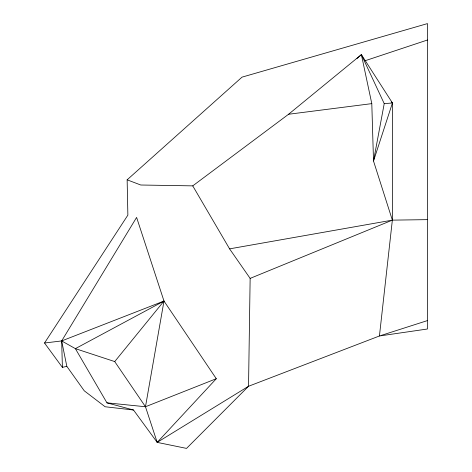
<?xml version="1.0" encoding="UTF-8"?>
<svg xmlns="http://www.w3.org/2000/svg" width="472" height="472" viewBox="0 0 472 472"><rect width="100%" height="100%" fill="white"/><g stroke="black" fill="none" stroke-linecap="round" stroke-linejoin="round"><path stroke-width="0.71" d="M44.521 343.02L127.871 215.126L127.139 179.82L140.768 185.012L192.747 185.868L288.575 114.259L361.381 54.616L392.438 102.984L392.356 220.135L379.435 335.981L248.537 386.267L157.188 442.382L133.517 410.009L106.955 402.846L75.378 348.643L61.673 340.931L44.521 343.02L62.392 367.375L66.817 366.313L84.252 390.804L105.126 406.758L133.517 410.009M192.747 185.868L229.587 248.856L250.142 278.392L248.537 386.267L186.528 448.4L157.188 442.382L145.482 406.746L114.72 361.576L75.378 348.643L163.99 301.047L136.603 217.415L61.673 340.931L62.392 367.375M106.955 402.846L145.482 406.746L163.99 301.047L61.673 340.931L66.817 366.313M356.997 58.522L361.381 54.616L384.226 103.628L373.511 161.023L392.356 220.135L427.479 219.645M391.3 102.04L392.438 102.984L373.511 161.023L371.794 103.628L361.381 54.616M114.72 361.576L163.99 301.047L216.294 378.715L157.188 442.382M127.139 179.82L242.024 77.137L427.479 23.6L427.479 328.996L379.435 335.981L427.479 320.577M250.142 278.392L392.356 220.135L229.587 248.856M145.482 406.746L216.294 378.715M364.921 60.799L427.479 40.002M288.575 114.259L371.794 103.628M384.226 103.628L392.438 102.984"/></g></svg>
